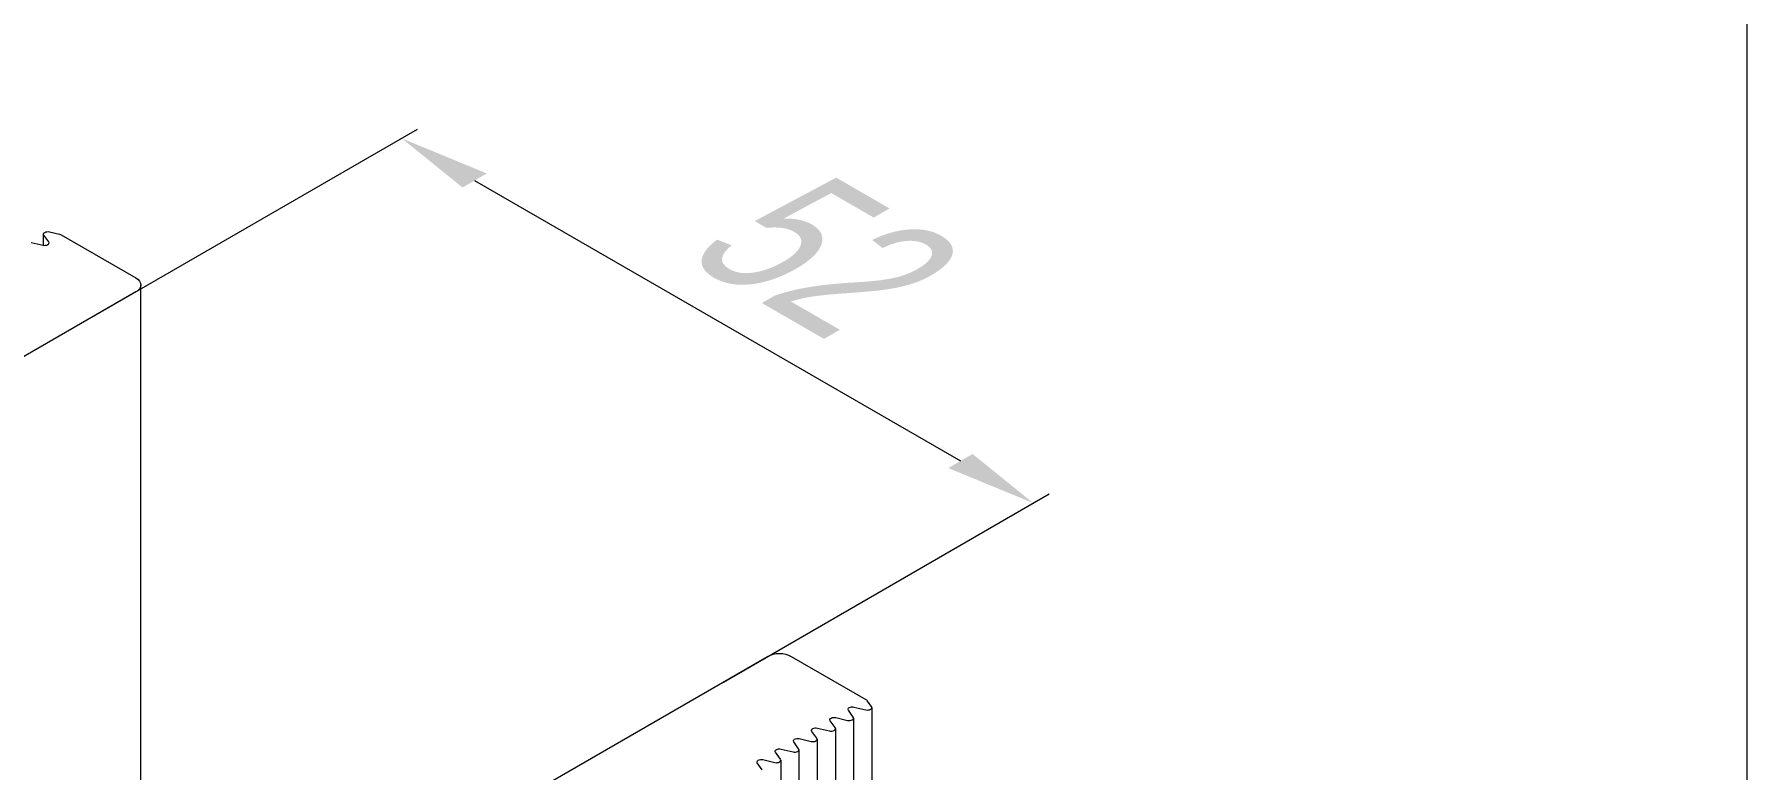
# Model space of a CAD drawing. Extents: x -37 to 4620, y -49 to 348.
# Drawn here: x 1588.5 to 1608.45, y 84.86 to 93.42 of the extents above; entities that cross this region are included whole.
import ezdxf

# ---------------------------------------------------------------- set-up
doc = ezdxf.new("R2010")
doc.units = 0
doc.header["$LTSCALE"] = 5
for name, color, linetype, lineweight in [('4', 160, 'CONTINUOUS', 18), ('PV-39239', 7, 'CONTINUOUS', 15), ('Рамки', 1, 'CONTINUOUS', 15)]:
    doc.layers.add(name, color=color, linetype=linetype, lineweight=lineweight)
doc.styles.add('12', font='russ.shx', dxfattribs={"width": 0.7, "height": 12})

msp = doc.modelspace()

# ---------------------------------------------------------------- linework, layer by layer
at = {"layer": '4', "extrusion": (-6e-16, 0.816497, 0.57735)}
for p, q in [((1589.176, 90.124, 731.744), (1592.968, 92.313, 728.648)), ((1593.632, 91.717, 729.491), (1599.289, 88.451, 734.11)), ((1596.53, 85.878, 737.749), (1600.322, 88.067, 734.653))]:
    msp.add_line(p, q, dxfattribs=at)
for points in [[(-1593.491, 542.816, 496.058), (-1593.774, 542.533, 496.058), (-1592.784, 541.826, 496.058)], [(-1599.148, 548.473, 496.058), (-1599.431, 548.19, 496.058), (-1600.138, 549.18, 496.058)]]:
    msp.add_solid(points, dxfattribs=at)
at = {"layer": 'PV-39239', "lineweight": 13, "extrusion": (-6e-16, 0.816497, 0.57735)}
for p, q in [((1588.468, 90.996, 729.711), (1588.607, 90.963, 729.711)), ((1588.612, 90.963, 729.711), (1588.612, 91.092, 729.711)), ((1588.672, 91.001, 729.711), (1588.615, 91.081, 729.711)), ((1588.681, 91.119, 729.711), (1588.799, 91.091, 729.711)), ((1588.819, 91.083, 729.711), (1589.687, 90.582, 729.711)), ((1589.687, 90.419, 729.711), (1577.454, 83.356, 729.711)), ((1589.745, 81.961, 729.711), (1589.745, 90.5, 729.711)), ((1597.041, 86.173, 729.711), (1587.271, 80.532, 729.711)), ((1598.192, 85.671, 729.711), (1597.324, 86.173, 729.711)), ((1598.05, 85.587, 729.711), (1598.188, 85.554, 729.711)), ((1598.254, 85.592, 729.711), (1598.205, 85.66, 729.711)), ((1598.258, 85.581, 729.711), (1598.258, 69.251, 729.711)), ((1597.829, 85.347, 729.711), (1597.772, 85.427, 729.711)), ((1597.838, 85.465, 729.711), (1597.976, 85.432, 729.711)), ((1598.042, 85.469, 729.711), (1597.985, 85.549, 729.711)), ((1598.045, 85.458, 729.711), (1598.045, 69.128, 729.711)), ((1597.405, 85.102, 729.711), (1597.348, 85.182, 729.711)), ((1597.413, 85.22, 729.711), (1597.552, 85.187, 729.711)), ((1597.617, 85.224, 729.711), (1597.56, 85.304, 729.711)), ((1597.621, 85.213, 729.711), (1597.621, 68.883, 729.711)), ((1597.626, 85.342, 729.711), (1597.764, 85.309, 729.711)), ((1597.833, 85.336, 729.711), (1597.833, 69.006, 729.711)), ((1596.989, 84.975, 729.711), (1597.128, 84.942, 729.711)), ((1597.193, 84.979, 729.711), (1597.136, 85.06, 729.711)), ((1597.197, 84.968, 729.711), (1597.197, 68.639, 729.711)), ((1597.201, 85.097, 729.711), (1597.34, 85.064, 729.711)), ((1597.409, 85.091, 729.711), (1597.409, 68.761, 729.711)), ((1596.981, 84.857, 729.711), (1596.924, 84.937, 729.711))]:
    msp.add_line(p, q, dxfattribs=at)
at = {"layer": 'PV-39239', "lineweight": 13}
for centre, major_axis, start_param, end_param in [((1588.626, 90.99, 729.711), (0.05, 0), -1.961403, 0.390607), ((1597.182, 86.091, 729.711), (-0.2, 0), -2.356194, -0.785398), ((1598.208, 85.581, 729.711), (0.05, 0), -1.961403, 0.390607), ((1598.15, 85.647, 729.711), (0.06, 0), 0.390607, 0.785398), ((1597.995, 85.458, 729.711), (0.05, 0), -1.961403, 0.390607), ((1597.571, 85.213, 729.711), (0.05, 0), -1.961403, 0.390607), ((1597.783, 85.336, 729.711), (0.05, 0), -1.961403, 0.390607), ((1597.147, 84.968, 729.711), (0.05, 0), -1.961403, 0.390607), ((1597.359, 85.091, 729.711), (0.05, 0), -1.961403, 0.390607)]:
    msp.add_ellipse(centre, major_axis=major_axis, ratio=0.57735, start_param=start_param, end_param=end_param, dxfattribs=at)
at = {"layer": 'PV-39239', "lineweight": 13, "extrusion": (-1e-16, 4e-16, -1)}
msp.add_ellipse((1588.662, 91.092, 729.711), major_axis=(-0.05, 0), ratio=0.57735, start_param=-0.390607, end_param=1.961403, dxfattribs=at)
at = {"layer": 'PV-39239', "lineweight": 13, "extrusion": (-2e-16, -2e-16, -1)}
msp.add_ellipse((1588.776, 91.059, 729.711), major_axis=(0.06, 0), ratio=0.57735, start_param=-1.180189, end_param=-0.785398, dxfattribs=at)
at = {"layer": 'PV-39239', "lineweight": 13, "extrusion": (-1e-16, 3e-16, -1)}
msp.add_ellipse((1589.545, 90.5, 729.711), major_axis=(0.2, 0), ratio=0.57735, start_param=-0.785398, end_param=0.785398, dxfattribs=at)
at = {"layer": 'PV-39239', "lineweight": 13, "extrusion": (0, 1e-16, -1)}
msp.add_ellipse((1598.031, 85.56, 729.711), major_axis=(-0.05, 0), ratio=0.57735, start_param=-0.390607, end_param=1.961403, dxfattribs=at)
at = {"layer": 'PV-39239', "lineweight": 13, "extrusion": (-2e-16, 2e-16, -1)}
for centre in [(1597.819, 85.438, 729.711), (1597.394, 85.193, 729.711), (1597.606, 85.315, 729.711)]:
    msp.add_ellipse(centre, major_axis=(-0.05, 0), ratio=0.57735, start_param=-0.390607, end_param=1.961403, dxfattribs=at)
at = {"layer": 'PV-39239', "lineweight": 13, "extrusion": (-2e-16, 4e-16, -1)}
for centre in [(1596.97, 84.948, 729.711), (1597.182, 85.071, 729.711)]:
    msp.add_ellipse(centre, major_axis=(-0.05, 0), ratio=0.57735, start_param=-0.390607, end_param=1.961403, dxfattribs=at)
at = {"layer": 'Рамки'}
msp.add_line((1608.447, 279.851), (1608.447, 13.351), dxfattribs=at)

# ---------------------------------------------------------------- texts
at = {"layer": '4', "lineweight": 13, "extrusion": (5e-16, -0.816497, 0.57735), "insert": (1597.734, 90.819, 732.84), "char_height": 2.4, "attachment_point": 5, "text_direction": (0.707107, -0.408248, -0.57735), "style": '12'}
msp.add_mtext('\\A1;52', dxfattribs=at)

doc.saveas('drawing.dxf')
